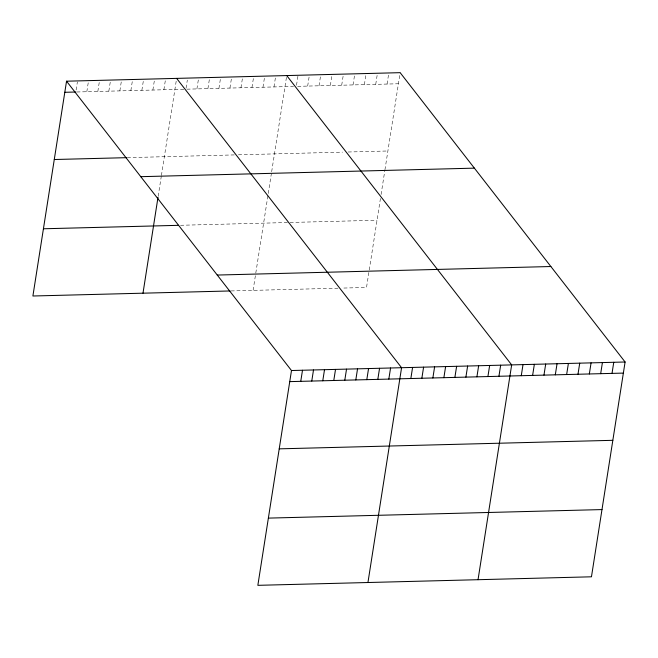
<?xml version="1.0" encoding="UTF-8"?>
<svg xmlns="http://www.w3.org/2000/svg" width="658" height="658" viewBox="0 0 658 658"><rect width="100%" height="100%" fill="white"/><g stroke="black" fill="none" stroke-linecap="round" stroke-linejoin="round"><path stroke-width="0.49" stroke-dasharray="3.29 2.47" d="M76.122 89.998L77.389 81.929M86.815 91.733L88.559 80.638M97.828 91.446L99.564 80.358M108.833 91.166L110.577 80.07M119.846 90.886L121.582 79.791M130.852 90.607L132.595 79.511M141.865 90.319L143.6 79.231M152.87 90.039L154.614 78.944M163.883 89.759L165.619 78.664M158.167 196.281L161.268 176.492M161.424 175.497L176.632 78.384M186.058 88.188L187.324 80.12M196.915 88.912L198.65 77.825M207.92 88.633L209.655 77.537M218.933 88.353L220.669 77.257M229.938 88.073L231.674 76.978M240.951 87.785L242.687 76.698M251.956 87.506L253.692 76.41M262.97 87.226L264.705 76.131M273.975 86.946L275.71 75.851M253.083 290.367L255.641 274.041M255.789 273.086L267.954 195.442M268.258 193.46L271.359 173.671M271.672 171.697L286.567 76.575M297.909 76.287L296.33 86.371L398.411 83.763M307.673 86.083L309.408 74.987M319.015 85.795L320.75 74.699M330.357 85.499L332.093 74.412M341.699 85.211L343.435 74.115M353.042 84.923L354.777 73.828M364.384 84.635L366.119 73.54M375.726 84.339L377.462 73.252M387.069 84.051L388.812 72.956M380.447 198.477L366.514 287.472L341.938 288.097M381.072 194.521L384.79 170.776M384.946 169.78L400.154 72.668M76.813 91.988L183.903 89.249M186.905 89.167L293.493 86.445M127.331 157.649L234.421 154.91M238.426 154.811L342.514 152.146M348.189 151.998L387.891 150.986M180.539 225.275L289.133 222.494M290.079 222.47L377.042 220.249M231.065 290.935L338.154 288.196"/><path stroke-width="0.99" d="M66.54 81.197L291.486 370.528L257.846 585.332L591.46 576.803L625.1 361.999L400.154 72.668L66.54 81.197L32.9 296.001L230.07 290.959M142.992 293.188L158.01 197.268M300.755 381.344L302.499 370.248M311.769 381.064L313.504 369.969M322.774 380.776L324.517 369.689M333.787 380.497L335.522 369.401M344.792 380.217L346.536 369.122M355.805 379.937L357.541 368.842M366.81 379.65L368.554 368.562M377.824 379.37L379.559 368.274M388.829 379.09L390.572 367.995M367.945 582.519L401.577 367.715L176.632 78.384M410.847 378.531L412.591 367.435M421.86 378.243L423.596 367.156M432.865 377.963L434.609 366.868M443.879 377.684L445.614 366.588M454.884 377.404L456.627 366.309M465.897 377.116L467.632 366.029M476.91 376.837L478.646 365.741M487.915 376.557L489.651 365.461M498.929 376.277L500.664 365.182M478.037 579.698L511.669 364.902L286.724 75.571M521.276 375.702L523.011 364.606M532.618 375.414L534.354 364.318M543.96 375.126L545.696 364.03M555.303 374.83L557.046 363.742M566.645 374.542L568.389 363.446M577.987 374.254L579.731 363.158M589.338 373.966L591.073 362.871M600.68 373.67L602.415 362.583M612.022 373.382L613.758 362.287M64.797 92.293L75.81 92.013M54.277 159.516L126.336 157.673M140.771 176.681L474.385 168.144M43.428 228.778L178.54 225.324M217.255 275.052L550.869 266.523M291.486 370.528L625.1 361.999M289.75 381.624L623.365 373.094M279.222 448.846L612.837 440.317M268.374 518.109L601.988 509.58"/></g></svg>
